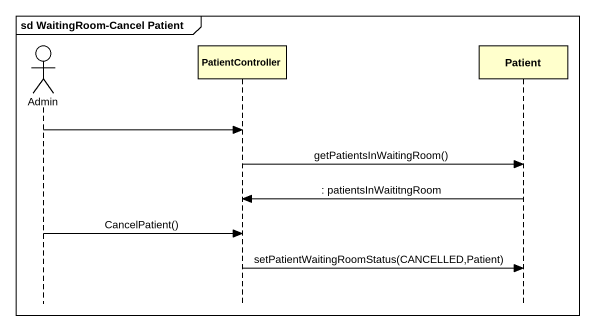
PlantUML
@startuml
mainframe sd WaitingRoom-Cancel Patient
hide footbox
actor Admin
participant PatientController
participant Patient

Admin -> PatientController
PatientController -> Patient : getPatientsInWaitingRoom()
Patient -> PatientController : : patientsInWaititngRoom
Admin -> PatientController : CancelPatient()
PatientController -> Patient : setPatientWaitingRoomStatus(CANCELLED,Patient)
@enduml
